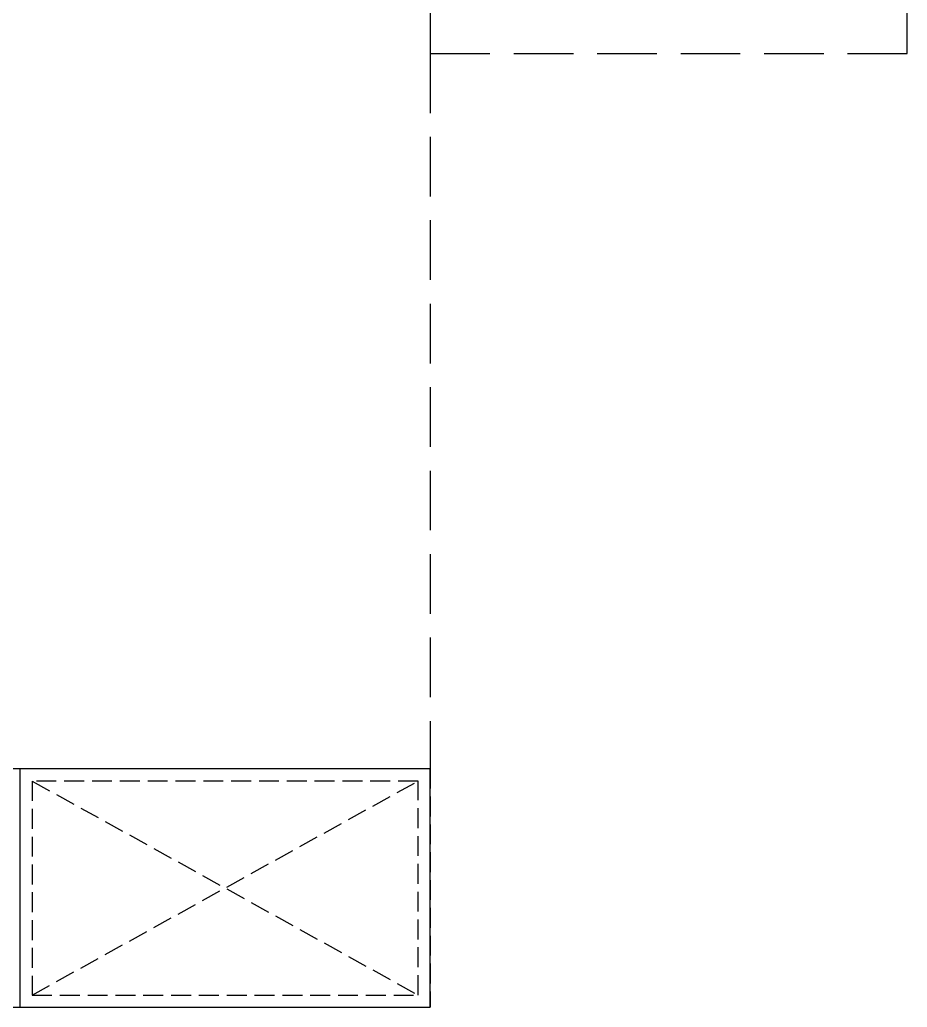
# Model space of a CAD drawing. Header units: millimetres. Extents: x 285006 to 3037698, y -2820855 to 192241.
# Drawn here: x 856511 to 857627, y 97486 to 98728 of the extents above; entities that cross this region are included whole.
import ezdxf

# ---------------------------------------------------------------- set-up
doc = ezdxf.new("R2010")
doc.units = ezdxf.units.MM
doc.linetypes.add('DASH', pattern=[0.35, 0.25, -0.1])
for name, color, linetype in [('BS-SHORT CABINET', 30, 'Continuous'), ('DS-NOTES', 8, 'Continuous'), ('FF-FURN', 51, 'Continuous'), ('FF1-固定家具(落地、到顶)', 30, 'Continuous')]:
    doc.layers.add(name, color=color, linetype=linetype)

# ---------------------------------------------------------------- blocks, each defined once
blk = doc.blocks.new('*U518')
at = {"layer": 'FF1-固定家具(落地、到顶)', "color": 55, "linetype": 'DASH', "ltscale": 100}
for p, q in [((516.3, 0), (516.3, 300)), ((15.4, 284.6), (500.9, 15.4)), ((15.4, 15.4), (500.9, 284.6))]:
    blk.add_line(p, q, dxfattribs=at)
at = {"layer": 'FF1-固定家具(落地、到顶)'}
blk.add_lwpolyline([(0, 300), (516.3, 300), (516.3, 0), (0, 0)], close=True, dxfattribs=at)
at = {"layer": 'FF1-固定家具(落地、到顶)', "color": 55, "linetype": 'DASH', "ltscale": 100}
blk.add_lwpolyline([(15.4, 284.6), (500.9, 284.6), (500.9, 15.4), (15.4, 15.4)], close=True, dxfattribs=at)

msp = doc.modelspace()

# ---------------------------------------------------------------- linework, layer by layer
at = {"layer": 'BS-SHORT CABINET', "elevation": 0}
msp.add_lwpolyline([(854110.5, 97485.5), (857026.9, 97485.5), (857026.9, 97785.5), (854110.5, 97785.5)], close=True, dxfattribs=at)
at = {"layer": 'DS-NOTES', "linetype": 'DASH', "ltscale": 300, "elevation": 0}
msp.add_lwpolyline([(857026.9, 98685.5), (857026.9, 97785.5)], dxfattribs=at)
at = {"layer": 'FF-FURN', "linetype": 'DASH', "ltscale": 300, "elevation": 0}
msp.add_lwpolyline([(857026.9, 98685.5), (857626.9, 98685.5), (857626.9, 99285.5), (857026.9, 99285.5)], close=True, dxfattribs=at)

# ---------------------------------------------------------------- block references
at = {"xscale": -1, "rotation": 180}
msp.add_blockref('*U518', (856510.6, 97785.5, 0), dxfattribs=at)

doc.saveas('drawing.dxf')
